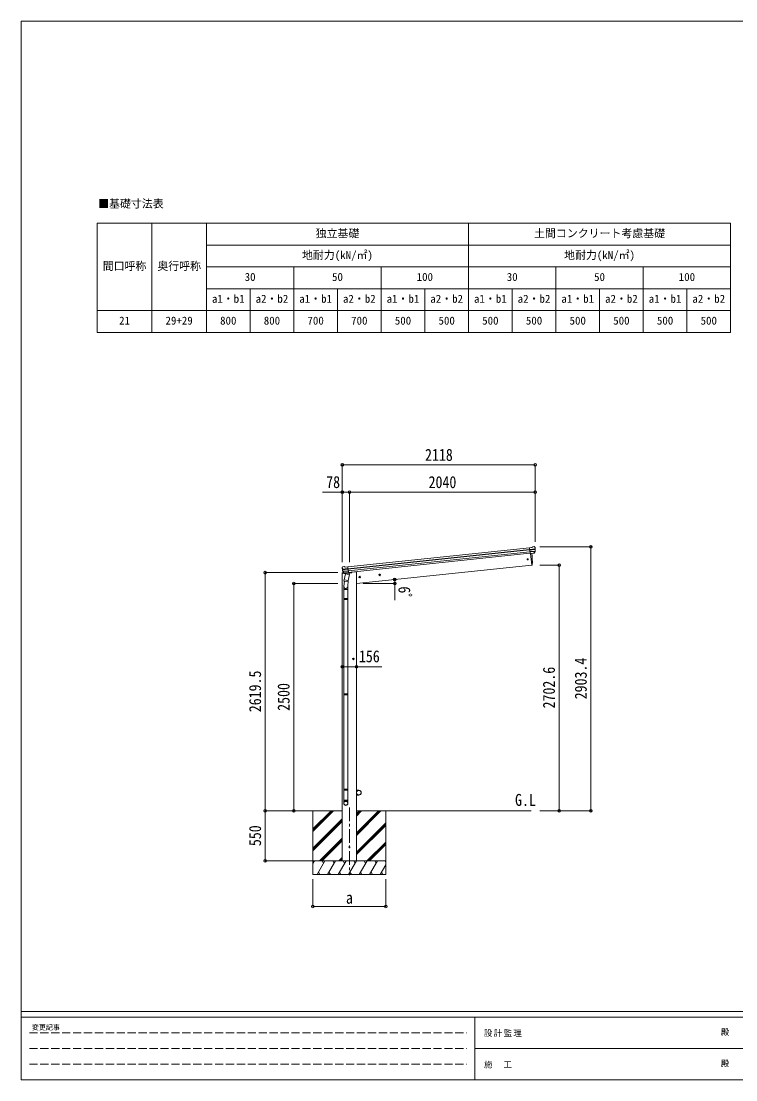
# Model space of a CAD drawing. Units: millimetres at full size, sheet at 1:30. Extents: x -8432 to 8432, y -5820 to 5820.
# Drawn here: x -8432 to -579, y -5820 to 5820 of the extents above; entities that cross this region are included whole.
import ezdxf
from ezdxf.enums import TextEntityAlignment as Align

# ---------------------------------------------------------------- set-up
doc = ezdxf.new("R2010")
doc.units = ezdxf.units.MM
doc.header["$LTSCALE"] = 30
doc.header["$PDMODE"] = 32
doc.header["$PDSIZE"] = 30
doc.linetypes.add('CHAIN1', pattern=[8, 5, -1, 1, -1])
doc.linetypes.add('DASHED3', pattern=[4, 3, -1])
for name, color, linetype, lineweight in [('0-0_0', 7, 'Continuous', 9), ('0-1_本体', 5, 'CHAIN1', 9), ('0-3_ELV2', 4, 'Continuous', 9), ('0-6_OTH_LINE', 6, 'Continuous', 9), ('0-7_SHAPE', 7, 'Continuous', 9), ('0-9_OUTLINE', 7, 'Continuous', 9), ('0-E_DET2', 7, 'Continuous', 18), ('F-0_240', 7, 'Continuous', 9)]:
    doc.layers.add(name, color=color, linetype=linetype, lineweight=lineweight)
doc.styles.add('ＭＳ ゴシック', font='')
doc.styles.get('ＭＳ ゴシック').set_extended_font_data('MS Gothic')

msp = doc.modelspace()

# ---------------------------------------------------------------- linework, layer by layer
at = {"layer": '0-0_0'}
for p, q in [((-5354.53, -2862.92), (-4903.39, -2862.92)), ((-5225.89, -3089.49), (-4999.26, -2862.86)), ((-5225.89, -3075.34), (-5013.4, -2862.86)), ((-5225.89, -3061.2), (-5027.55, -2862.86)), ((-5225.89, -2862.92), (-5225.89, -3562.86)), ((-4747.89, -2919.86), (-4690.89, -2862.86)), ((-4747.89, -2905.71), (-4705.04, -2862.86)), ((-4747.89, -2891.57), (-4719.18, -2862.86)), ((-4747.89, -2862.92), (-2828.95, -2862.92)), ((-4747.89, -3131.99), (-4478.82, -2862.92)), ((-4747.89, -3117.84), (-4492.96, -2862.92)), ((-4747.89, -3103.7), (-4507.1, -2862.92)), ((-4425.89, -2862.92), (-4425.89, -3562.86)), ((-5225.89, -3273.33), (-4903.89, -2951.34)), ((-5225.89, -3287.47), (-4903.89, -2965.48)), ((-5225.89, -3301.62), (-4903.89, -2979.62)), ((-4747.89, -3315.83), (-4425.89, -2993.84)), ((-4747.89, -3329.97), (-4425.89, -3007.98)), ((-4747.89, -3344.12), (-4425.89, -3022.12)), ((-5153.29, -3412.86), (-4903.89, -3163.47)), ((-5139.14, -3412.86), (-4903.89, -3177.61)), ((-5125, -3412.86), (-4903.89, -3191.75)), ((-4632.79, -3412.86), (-4425.89, -3205.97)), ((-4618.64, -3412.86), (-4425.89, -3220.11)), ((-4604.5, -3412.86), (-4425.89, -3234.25)), ((-4941.15, -3412.86), (-4903.39, -3375.1)), ((-4425.89, -3412.86), (-5225.89, -3412.86)), ((-5225.89, -3441.8), (-5209.18, -3412.86)), ((-5224.19, -3438.84), (-5225.89, -3435.88)), ((-5180.32, -3562.86), (-5093.71, -3412.86)), ((-5108.72, -3438.84), (-5123.72, -3412.86)), ((-5064.85, -3562.86), (-4978.24, -3412.86)), ((-4993.24, -3438.84), (-5008.24, -3412.86)), ((-4949.38, -3562.86), (-4862.77, -3412.86)), ((-4927.01, -3412.86), (-4903.39, -3389.24)), ((-4912.87, -3412.86), (-4903.39, -3403.38)), ((-4877.78, -3438.84), (-4892.78, -3412.86)), ((-4833.91, -3562.86), (-4747.3, -3412.86)), ((-4762.3, -3438.84), (-4777.31, -3412.86)), ((-4718.44, -3562.86), (-4631.83, -3412.86)), ((-4646.83, -3438.84), (-4661.83, -3412.86)), ((-4602.97, -3562.86), (-4516.37, -3412.86)), ((-4531.37, -3438.84), (-4546.37, -3412.86)), ((-4487.5, -3562.86), (-4425.89, -3456.15)), ((-4425.89, -3421.52), (-4430.9, -3412.86)), ((-5225.89, -3562.86), (-4425.89, -3562.86)), ((-5165.32, -3536.88), (-5150.32, -3562.86)), ((-5049.85, -3536.88), (-5034.85, -3562.86)), ((-4934.38, -3536.88), (-4919.38, -3562.86)), ((-4818.91, -3536.88), (-4803.91, -3562.86)), ((-4703.44, -3536.88), (-4688.44, -3562.86)), ((-4587.97, -3536.88), (-4572.97, -3562.86)), ((-4472.5, -3536.88), (-4457.5, -3562.86))]:
    msp.add_line(p, q, dxfattribs=at)
at = {"layer": '0-1_本体'}
msp.add_line((-4825.89, -2824.62), (-4825.89, -3567.94), dxfattribs=at)
at = {"layer": '0-3_ELV2'}
for p, q in [((-4843.48, -180.91), (-2847.4, 28.89)), ((-4841.5, -199.81), (-2845.41, 9.99)), ((-4841.07, -203.99), (-2844.97, 5.81)), ((-2821.09, 33.66), (-2847.61, 30.88)), ((-2840.82, -33.68), (-2847.61, 30.88)), ((-2845.45, 10.35), (-2785.71, 16.63)), ((-2785.23, 10.76), (-2844.84, 4.49)), ((-2821.09, 33.66), (-2809.49, 40.63)), ((-2808.26, 41.04), (-2794.77, 42.46)), ((-2791.1, 41.38), (-2791.11, 41.38)), ((-2791.1, 41.38), (-2785.92, 37.18)), ((-2784.54, 33.48), (-2784.85, 35.33)), ((-4838.97, -223.84), (-2842.89, -14.05)), ((-2841.13, -30.78), (-4837.21, -240.58)), ((-2786.07, -6), (-2843.1, -11.99)), ((-2787.46, -10.66), (-2842.63, -16.46)), ((-2797.47, -28.89), (-2840.85, -33.45)), ((-2840.82, -33.68), (-2830.88, -32.63)), ((-2833.94, -32.95), (-2820.55, -160.34)), ((-2830.88, -32.63), (-2830.61, -32.7)), ((-2830.61, -32.7), (-2805.27, -30.03)), ((-2805.27, -30.03), (-2805.02, -29.91)), ((-2805.02, -29.91), (-2797.33, -29.11)), ((-2796.02, -27.24), (-2786.57, -8.94)), ((-2794.97, -27.67), (-2784.85, -9.41)), ((-4905.93, -189.48), (-4906.01, -187.61)), ((-4901.15, -180.4), (-4905.34, -185.58)), ((-4841.54, -199.45), (-4901.28, -205.73)), ((-4901.15, -180.4), (-4901.14, -180.4)), ((-4900.52, -211.57), (-4840.92, -205.3)), ((-4884.3, -177.16), (-4897.79, -178.57)), ((-4883.01, -247.13), (-4896.71, -231.37)), ((-4896.22, -227.78), (-4839.19, -221.79)), ((-4882.07, -246.49), (-4895.12, -230.55)), ((-4893.89, -232.05), (-4838.72, -226.25)), ((-4870.22, -181.71), (-4883.01, -177.3)), ((-4870.22, -181.71), (-4843.69, -178.92)), ((-4836.91, -243.47), (-4843.69, -178.92)), ((-2820.55, -160.34), (-4747.89, -362.92)), ((-2820.55, -160.34), (-2818.5, -160.06)), ((-4905.64, -248.07), (-4906.54, -254.91)), ((-4906.54, -254.91), (-4872.81, -251.36)), ((-4903.39, -3412.86), (-4903.39, -254.58)), ((-4886.13, -243.71), (-4902.98, -245.48)), ((-4872.71, -247.24), (-4880.4, -248.05)), ((-4880.31, -247.81), (-4836.93, -243.25)), ((-4872.44, -247.3), (-4872.71, -247.24)), ((-4847.11, -244.64), (-4872.44, -247.3)), ((-4846.85, -244.52), (-4847.11, -244.64)), ((-4836.91, -243.47), (-4846.85, -244.52)), ((-4832.79, -247.16), (-4803.52, -244.08)), ((-4798.67, -236.53), (-4799.09, -239.76)), ((-4747.89, -3412.86), (-4747.89, -233.92)), ((-4701.73, -290.69), (-4721.62, -292.79)), ((-4712.46, -284.28), (-4718.53, -288.69)), ((-4718.53, -288.69), (-4717.75, -296.15)), ((-4717.75, -296.15), (-4710.89, -299.2)), ((-4710.63, -301.69), (-4712.72, -281.79)), ((-4705.61, -287.33), (-4712.46, -284.28)), ((-4482.94, -267.7), (-4502.83, -269.79)), ((-4493.67, -261.28), (-4499.74, -265.69)), ((-4499.74, -265.69), (-4498.95, -273.16)), ((-4498.95, -273.16), (-4492.1, -276.21)), ((-4491.84, -278.69), (-4493.93, -258.8)), ((-4486.81, -264.33), (-4493.67, -261.28)), ((-4771.89, -1192.47), (-4791.89, -1192.47)), ((-4781.89, -1184.96), (-4788.39, -1188.71)), ((-4788.39, -1188.71), (-4788.39, -1196.22)), ((-4788.39, -1196.22), (-4781.89, -1199.97)), ((-4781.89, -1202.47), (-4781.89, -1182.47)), ((-4775.39, -1188.71), (-4781.89, -1184.96)), ((-4747.89, -3162.92), (-4747.89, -2612.92)), ((-4747.89, -2612.92), (-4745.89, -2612.92)), ((-4745.89, -2635.62), (-4745.89, -2612.92)), ((-4722.89, -2635.62), (-4745.89, -2635.62)), ((-4745.89, -2637.62), (-4722.89, -2637.62)), ((-4747.89, -2712.92), (-4745.89, -2712.92)), ((-4745.89, -2688.22), (-4722.89, -2688.22)), ((-4745.89, -2690.22), (-4745.89, -2712.92)), ((-4722.89, -2690.22), (-4745.89, -2690.22))]:
    msp.add_line(p, q, dxfattribs=at)
for points in [[(-4747.89, -233.92), (-4767.89, -233.92), (-4798.75, -237.16)], [(-4710.89, -299.2), (-4704.82, -294.79), (-4705.61, -287.33)], [(-4492.1, -276.21), (-4486.03, -271.8), (-4486.81, -264.33)], [(-4781.89, -1199.97), (-4775.39, -1196.22), (-4775.39, -1188.71)]]:
    msp.add_lwpolyline(points, dxfattribs=at)
for centre, radius in [((-2867.35, -97.79), 6.5), ((-4711.68, -291.74), 8.5), ((-4711.68, -291.74), 7.7), ((-4711.68, -291.74), 6.5), ((-4492.88, -268.74), 8.5), ((-4492.88, -268.74), 7.7), ((-4492.88, -268.74), 6.5), ((-4781.89, -1192.47), 8.5), ((-4781.89, -1192.47), 7.7), ((-4781.89, -1192.47), 6.5), ((-4722.89, -2662.92), 25), ((-4825.64, -3262.86), 5)]:
    msp.add_circle(centre, radius, dxfattribs=at)
for centre, radius, start, end in [((-2807.94, 38.06), 3, 96.02369, 120.97631), ((-2794.25, 37.49), 5, 51.04426, 95.95574), ((-2978.09, 11.83), 192.44, 1.4271, 6.57578), ((-2985.43, 12.37), 200.2, 354.20009, 359.53883), ((-2740.44, 18.74), 45.32, 182.67122, 185.64518), ((-2785.05, 9.42), 1.35, 95.1605, 97.91927), ((-2782.44, 10.98), 2.74, 179.02151, 184.43412), ((-2985.43, 12.37), 202, 354.13916, 6), ((-3715.16, -120.13), 900, 357.63919, 5.64986), ((-2797.59, -26.21), 2.99, 285.2717, 331.00739), ((-2789.24, -7.56), 3, 332.69111, 354.20009), ((-2787.47, -7.95), 3, 331, 354.13916), ((-4705.04, -168.37), 202, 186, 197.86084), ((-4712.1, -170.42), 192.44, 185.42422, 190.5729), ((-4946, -213.08), 45.32, 6.35482, 9.32878), ((-4897.26, -183.55), 5, 96.04426, 140.95574), ((-4903.3, -211.94), 2.74, 7.56588, 12.97849), ((-4900.43, -212.92), 1.35, 94.08073, 96.8395), ((-4705.04, -168.37), 200.2, 192.46117, 197.79991), ((-4894.45, -229.4), 3, 197.86084, 221), ((-4892.8, -228.65), 3, 197.79991, 219.30889), ((-4883.99, -180.14), 3, 71.02369, 95.97631), ((-2818.92, -157.08), 3, 278, 357.63919), ((-4902.67, -248.47), 3, 96, 172.5), ((-4880.76, -245.16), 2.99, 220.99261, 266.7283), ((-4804.05, -239.11), 5, 276, 352.5), ((-4745.89, -2635.62), 2, 180, 270), ((-4722.89, -2662.92), 27.3, 270, 90), ((-4722.89, -2662.92), 25.3, 270, 90), ((-4745.89, -2690.22), 2, 90, 180)]:
    msp.add_arc(centre, radius, start, end, dxfattribs=at)
for centre, major_axis, ratio, start_param, end_param in [((-2786.8, 33.88), (-0.87, 5.91), 0.020485, 0.67143203, 1.56913061), ((-2792.19, 38.4), (5.88, -1.31), 0.24881, 0.46058498, 0.46410383), ((-2787.81, 34.85), (-2.34, 1.9), 0.995767, 3.98597162, 4.71238898), ((-2983.12, -9.58), (-20.92, 199.05), 0.994373, 4.71137894, 4.7277536), ((-2797.78, -25.91), (-0.11, 3), 0.642905, 3.24593831, 4.20392797), ((-2797.65, -26.12), (1.66, -2.51), 0.997631, 5.80419048, 5.89294842), ((-2797.72, -26.01), (3.53, -2.11), 0.650902, 5.25614477, 5.32895537), ((-2795.35, -25.66), (1.08, 3.13), 0.040856, 2.11350352, 2.14162489), ((-4903.01, -187.47), (1.9, 2.34), 0.995767, 1.57079633, 2.29721369), ((-4899.46, -183.09), (-5.48, -2.51), 0.24881, 5.81908147, 5.82260033), ((-4903.8, -188.63), (-0.38, 5.97), 0.020485, 4.7140547, 5.61175327), ((-4702.73, -190.32), (-20.92, 199.05), 0.994373, 1.55543171, 1.57180637), ((-4883.06, -245.08), (-1.71, 2.84), 0.040856, 4.14156042, 4.16968179), ((-4880.62, -244.83), (-0.51, 2.96), 0.642905, 2.07925734, 3.03724699), ((-4880.66, -244.93), (-3.02, -2.79), 0.650902, 0.95422993, 1.02704053), ((-4880.71, -245.06), (-1.1, -2.8), 0.997631, 0.39023689, 0.47899483)]:
    msp.add_ellipse(centre, major_axis=major_axis, ratio=ratio, start_param=start_param, end_param=end_param, dxfattribs=at)
at = {"layer": '0-6_OTH_LINE'}
for p, q in [((-4903.39, 940.48), (-4903.39, 95.8)), ((-2785.51, 940.48), (-4903.39, 940.48)), ((-2785.51, 940.48), (-2785.51, 95.8)), ((-4903.39, 640.48), (-5120.69, 640.48)), ((-4903.39, 640.48), (-4903.39, -126.93)), ((-4825.64, 640.48), (-4903.39, 640.48)), ((-2785.51, 640.48), (-4825.64, 640.48)), ((-4825.64, 640.48), (-4825.64, -128.77)), ((-2785.51, 640.48), (-2785.51, 95.8)), ((-2171.81, 40.48), (-2734.68, 40.48)), ((-2171.81, 40.48), (-2171.81, -2862.92)), ((-2521.81, -160.34), (-2734.68, -160.34)), ((-2521.81, -160.34), (-2521.81, -2862.92)), ((-5750.86, -243.43), (-4953.89, -243.43)), ((-5750.86, -243.43), (-5750.86, -2862.92)), ((-5437.33, -362.92), (-4953.89, -362.92)), ((-5437.33, -2862.92), (-5437.33, -362.92)), ((-4903.39, -1277.61), (-4747.89, -1277.61)), ((-4747.89, -1277.61), (-4468.27, -1277.61)), ((-5750.86, -2862.92), (-5226.89, -2862.92)), ((-5750.86, -3412.92), (-5750.86, -2862.92)), ((-5437.33, -2862.92), (-5226.89, -2862.92)), ((-2521.81, -2862.92), (-2734.68, -2862.92)), ((-2171.81, -2862.92), (-2734.68, -2862.92)), ((-5750.86, -3412.92), (-5226.89, -3412.92)), ((-5225.89, -3912.85), (-5225.89, -3613.86)), ((-4425.89, -3912.85), (-4425.89, -3613.86)), ((-4425.89, -3912.85), (-5225.89, -3912.85))]:
    msp.add_line(p, q, dxfattribs=at)
at = {"layer": '0-6_OTH_LINE', "lineweight": 18}
for q in [(-4673.53, -362.92), (-4324.98, -544.42)]:
    msp.add_line((-4324.98, -362.92), q, dxfattribs=at)
at = {"layer": '0-6_OTH_LINE'}
msp.add_arc((-4673.53, -362.92), 348.55, 0, 7.27608, dxfattribs=at)
for p in [(-4903.39, 940.48), (-2785.51, 940.48), (-4903.39, 640.48), (-4825.64, 640.48), (-2785.51, 640.48), (-2171.81, 40.48), (-5750.86, -243.43), (-2521.81, -160.34), (-5437.33, -362.92), (-4327.79, -318.77), (-4324.98, -362.92), (-4903.39, -1277.61), (-4747.89, -1277.61), (-5750.86, -2862.92), (-5437.33, -2862.92), (-2521.81, -2862.92), (-2171.81, -2862.92), (-5750.86, -3412.92), (-5225.89, -3912.85), (-4425.89, -3912.85)]:
    msp.add_point(p, dxfattribs=at)
at = {"layer": '0-9_OUTLINE'}
for p, q in [((-4880.53, -337.35), (-4886.09, -393.08)), ((-4885.41, -334.32), (-4882.92, -322.07)), ((-4885.2, -335.71), (-4885.2, -335.71)), ((-4883.87, -336.67), (-4842.9, -345.01)), ((-4869.58, -256.41), (-4882.93, -322.07)), ((-4838.05, -331.2), (-4882.93, -322.07)), ((-4879.56, -248.05), (-4838.89, -243.77)), ((-4876.2, -248.35), (-4876.35, -249.08)), ((-4875.74, -250.21), (-4850.98, -259.96)), ((-4824.7, -265.54), (-4869.58, -256.41)), ((-4867.4, -253.49), (-4868.06, -256.72)), ((-4846.59, -244.97), (-4849.51, -259.32)), ((-4837.62, -329.06), (-4844.27, -396.8)), ((-4838.07, -331.2), (-4840.6, -343.67)), ((-4838.05, -331.2), (-4824.7, -265.54)), ((-4837.08, -241.89), (-4836.15, -242.08)), ((-4836.15, -242.08), (-4824.95, -259)), ((-4824.95, -259), (-4826.22, -265.23)), ((-4888.24, -430.24), (-4888.24, -395.89)), ((-4842.24, -430.24), (-4888.24, -430.24)), ((-4886.24, -430.24), (-4886.24, -526.98)), ((-4844.24, -430.24), (-4844.24, -526.98)), ((-4842.24, -395.58), (-4842.24, -430.24)), ((-4888.24, -528.98), (-4887.24, -526.98)), ((-4842.24, -528.98), (-4888.24, -528.98)), ((-4842.24, -536.98), (-4888.24, -536.98)), ((-4843.24, -526.98), (-4887.24, -526.98)), ((-4843.24, -538.98), (-4887.24, -538.98)), ((-4886.24, -538.98), (-4886.24, -1575.17)), ((-4844.24, -538.98), (-4844.24, -1575.17)), ((-4842.24, -528.98), (-4843.24, -526.98)), ((-4842.24, -536.98), (-4843.24, -538.98)), ((-4842.24, -528.98), (-4842.24, -536.98)), ((-4888.24, -1577.17), (-4887.24, -1575.17)), ((-4842.24, -1577.17), (-4888.24, -1577.17)), ((-4842.24, -1585.17), (-4888.24, -1585.17)), ((-4843.24, -1575.17), (-4887.24, -1575.17)), ((-4843.24, -1587.17), (-4887.24, -1587.17)), ((-4886.24, -1587.17), (-4886.24, -2623.36)), ((-4844.24, -1587.17), (-4844.24, -2623.36)), ((-4842.24, -1577.17), (-4843.24, -1575.17)), ((-4842.24, -1585.17), (-4843.24, -1587.17)), ((-4842.24, -1577.17), (-4842.24, -1585.17)), ((-4888.24, -2625.36), (-4887.24, -2623.36)), ((-4842.24, -2625.36), (-4888.24, -2625.36)), ((-4842.24, -2633.36), (-4888.24, -2633.36)), ((-4843.24, -2623.36), (-4887.24, -2623.36)), ((-4843.24, -2635.36), (-4887.24, -2635.36)), ((-4886.24, -2635.36), (-4886.24, -2745.36)), ((-4844.24, -2635.36), (-4844.24, -2745.36)), ((-4842.24, -2625.36), (-4843.24, -2623.36)), ((-4842.24, -2633.36), (-4843.24, -2635.36)), ((-4842.24, -2625.36), (-4842.24, -2633.36)), ((-4888.24, -2779.5), (-4888.24, -2745.36)), ((-4842.24, -2745.36), (-4888.24, -2745.36)), ((-4842.24, -2779.5), (-4842.24, -2745.36))]:
    msp.add_line(p, q, dxfattribs=at)
for points in [[(-4888.24, -528.98), (-4888.24, -536.98), (-4887.24, -538.98)], [(-4888.24, -1577.17), (-4888.24, -1585.17), (-4887.24, -1587.17)], [(-4888.24, -2625.36), (-4888.24, -2633.36), (-4887.24, -2635.36)]]:
    msp.add_lwpolyline(points, dxfattribs=at)
for centre, radius, start, end in [((-4883.51, -334.74), 1.95, 167.54017, 209.97766), ((-4883.47, -334.71), 2, 209.90962, 258.5), ((-4879.61, -247.55), 0.5, 240.73754, 276), ((-4876.69, -248.25), 0.5, 348.5, 96), ((-4875.37, -249.28), 1, 168.5, 248.5), ((-4850.51, -259.04), 1.03, 242.53897, 344.46569), ((-4846.01, -245.13), 0.604, 93.09842, 164.70595), ((-4842.51, -343.05), 2, 258.5, 341.96843), ((-4838.94, -243.28), 0.5, 276, 311.26246), ((-4858.24, -395.89), 30, 177.45142, 180)]:
    msp.add_arc(centre, radius, start, end, dxfattribs=at)
for centre, major_axis, ratio, start_param, end_param in [((-4865.24, -395.58), (23, 0), 0.996195, 2.62193603, 6.60747969), ((-4865.24, -395.58), (21, 0), 0.996195, 3.02154981, 6.2247991), ((-4865.24, -2777.76), (-23, 0), 0.996195, 3.14159265, 6.28318531), ((-4865.24, -2779.5), (-23, 0), 0.996195, 3.14159265, 6.28318531), ((-4865.24, -2779.5), (0, -23.43), 0.981806, 4.71238898, 7.85398163)]:
    msp.add_ellipse(centre, major_axis=major_axis, ratio=ratio, start_param=start_param, end_param=end_param, dxfattribs=at)
msp.add_ellipse((-4865.24, -2779.5), major_axis=(21, 0), ratio=0.996195, dxfattribs=at)
at = {"layer": '0-E_DET2'}
for p, q in [((-7596.33, 3597.23), (-636.33, 3597.23)), ((-7596.33, 3597.23), (-7596.33, 2397.23)), ((-6996.33, 3597.23), (-6996.33, 2397.23)), ((-6396.33, 3597.23), (-6396.33, 2397.23)), ((-3516.33, 3597.23), (-3516.33, 2397.23)), ((-636.33, 3597.23), (-636.33, 2397.23)), ((-6396.33, 3357.23), (-636.33, 3357.23)), ((-6396.33, 3117.23), (-636.33, 3117.23)), ((-5436.33, 3117.23), (-5436.33, 2397.23)), ((-4476.33, 3117.23), (-4476.33, 2397.23)), ((-2556.33, 3117.23), (-2556.33, 2397.23)), ((-1596.33, 3117.23), (-1596.33, 2397.23)), ((-6396.33, 2877.23), (-636.33, 2877.23)), ((-5916.33, 2877.23), (-5916.33, 2397.23)), ((-4956.33, 2877.23), (-4956.33, 2397.23)), ((-3996.33, 2877.23), (-3996.33, 2397.23)), ((-3036.33, 2877.23), (-3036.33, 2397.23)), ((-2076.33, 2877.23), (-2076.33, 2397.23)), ((-1116.33, 2877.23), (-1116.33, 2397.23)), ((-7596.33, 2637.23), (-636.33, 2637.23)), ((-7596.33, 2397.23), (-636.33, 2397.23))]:
    msp.add_line(p, q, dxfattribs=at)
at = {"layer": 'F-0_240', "color": 5}
for p, q in [((-8432.06, 5820), (-8432.06, -5820)), ((-8432.06, 5820), (8007.94, 5820)), ((-8432.06, -5070), (8007.94, -5070)), ((-8432.06, -5130), (5341.19, -5130)), ((-3448.82, -5130), (-3448.82, -5820)), ((-3448.82, -5475), (2701.18, -5475)), ((-8432.06, -5820), (8007.94, -5820))]:
    msp.add_line(p, q, dxfattribs=at)
at = {"layer": 'F-0_240', "color": 4, "linetype": 'DASHED3'}
for p, q in [((-8342.06, -5302.5), (-3538.82, -5302.5)), ((-8342.06, -5475), (-3538.82, -5475)), ((-8342.06, -5647.5), (-3538.82, -5647.5))]:
    msp.add_line(p, q, dxfattribs=at)

# ---------------------------------------------------------------- texts
at = {"layer": '0-6_OTH_LINE', "color": 7, "style": 'ＭＳ ゴシック', "width": 0.85}
for s, p in [('2118', (-3994.45, 946.48)), ('78', (-5080.42, 647.37)), ('2040', (-3955.58, 646.48)), ('156', (-4720.96, -1268.63)), ('a', (-4863.39, -3922.85))]:
    msp.add_text(s, height=132, dxfattribs=at).set_placement(p, align=Align.BOTTOM_LEFT)
for s, rotation, p in [('6ﾟ', 270, (-4325.44, -394.44)), ('2903.4', 90, (-2177.81, -1636.22)), ('2619.5', 90, (-5756.86, -1778.17)), ('2702.6', 90, (-2527.81, -1736.63)), ('2500', 90, (-5443.33, -1762.92)), ('550', 90, (-5756.86, -3250.42))]:
    msp.add_text(s, height=132, rotation=rotation, dxfattribs=at).set_placement(p, align=Align.BOTTOM_LEFT)
at = {"layer": '0-7_SHAPE', "style": 'ＭＳ ゴシック', "width": 0.85}
msp.add_text('G.L', height=132, dxfattribs=at).set_placement((-3005.21, -2847.95), align=Align.BOTTOM_LEFT)
at = {"layer": '0-E_DET2', "style": 'ＭＳ ゴシック'}
for s, p in [('■基礎寸法表', (-7586.41, 3743.24)), ('独立基礎', (-5196.33, 3417.23)), ('土間コンクリート考慮基礎', (-2796.33, 3417.23)), ('地耐力(kN/㎡)', (-5346.33, 3177.23)), ('地耐力(kN/㎡)', (-2466.33, 3177.23)), ('間口呼称', (-7536.33, 3057.23)), ('奥行呼称', (-6936.33, 3057.23)), ('30', (-5976.33, 2937.23)), ('50', (-5016.33, 2937.23)), ('100', (-4086.33, 2937.23)), ('30', (-3096.33, 2937.23)), ('50', (-2136.33, 2937.23)), ('100', (-1206.33, 2937.23)), ('a1・b1', (-6336.33, 2697.23)), ('a2・b2', (-5856.33, 2697.23)), ('a1・b1', (-5376.33, 2697.23)), ('a2・b2', (-4896.33, 2697.23)), ('a1・b1', (-4416.33, 2697.23)), ('a2・b2', (-3936.33, 2697.23)), ('a1・b1', (-3456.33, 2697.23)), ('a2・b2', (-2976.33, 2697.23)), ('a1・b1', (-2496.33, 2697.23)), ('a2・b2', (-2016.33, 2697.23)), ('a1・b1', (-1536.33, 2697.23)), ('a2・b2', (-1056.33, 2697.23)), ('21', (-7356.33, 2457.23)), ('29+29', (-6846.33, 2457.23)), ('800', (-6246.33, 2457.23)), ('800', (-5766.33, 2457.23)), ('700', (-5286.33, 2457.23)), ('700', (-4806.33, 2457.23)), ('500', (-4326.33, 2457.23)), ('500', (-3846.33, 2457.23)), ('500', (-3366.33, 2457.23)), ('500', (-2886.33, 2457.23)), ('500', (-2406.33, 2457.23)), ('500', (-1926.33, 2457.23)), ('500', (-1446.33, 2457.23)), ('500', (-966.33, 2457.23))]:
    msp.add_text(s, height=87.98, dxfattribs=at).set_placement(p, align=Align.BOTTOM_LEFT)
at = {"layer": 'F-0_240', "style": 'ＭＳ ゴシック'}
for s, height, p in [('変更記事', 54.99, (-8314.83, -5287.5)), ('殿', 65.98, (-744.53, -5347.5)), ('殿', 65.98, (-744.53, -5692.5))]:
    msp.add_text(s, height=height, dxfattribs=at).set_placement(p, align=Align.BOTTOM_LEFT)
at = {"layer": 'F-0_240', "char_height": 65.98, "attachment_point": 7, "style": 'ＭＳ ゴシック'}
for s, insert in [('\\T1.17;設計監理', (-3347.49, -5347.5)), ('\\T1.17;施\u3000工', (-3347.49, -5692.5))]:
    msp.add_mtext(s, dxfattribs=dict(at, insert=insert))

doc.saveas('drawing.dxf')
